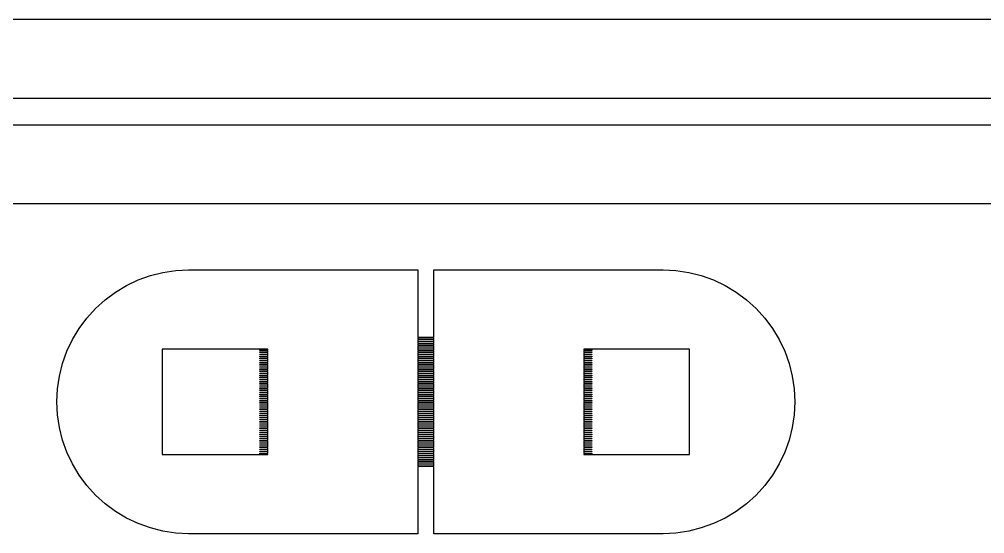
# Model space of a CAD drawing. Extents: x -16 to 132, y -40 to 113.
# Drawn here: x 19.72 to 38.45, y 66.47 to 76.44 of the extents above; entities that cross this region are included whole.
import ezdxf

# ---------------------------------------------------------------- set-up
doc = ezdxf.new("R2010")
doc.units = 0

msp = doc.modelspace()

# ---------------------------------------------------------------- linework, layer by layer
for p, q in [((-2.81215, 76.4393), (113.253, 76.4393)), ((111.719, 74.9054), (-1.27824, 74.9054)), ((-0.76694, 74.3941), (111.208, 74.3941)), ((109.674, 72.8602), (0.76694, 72.8602)), ((22.5098, 71.5329), (22.7579, 71.5697)), ((22.7579, 71.5697), (23.0085, 71.582)), ((23.0085, 71.582), (27.4568, 71.582)), ((27.4568, 71.582), (27.4568, 70.2782)), ((27.7636, 70.2782), (27.7636, 71.582)), ((27.7636, 71.582), (32.2119, 71.582)), ((32.2119, 71.582), (32.4625, 71.5697)), ((32.4625, 71.5697), (32.7106, 71.5329)), ((21.8034, 71.2801), (22.0302, 71.3874)), ((22.0302, 71.3874), (22.2664, 71.4719)), ((22.2664, 71.4719), (22.5098, 71.5329)), ((32.7106, 71.5329), (32.954, 71.4719)), ((32.954, 71.4719), (33.1902, 71.3874)), ((33.1902, 71.3874), (33.417, 71.2801)), ((21.5882, 71.1511), (21.8034, 71.2801)), ((33.417, 71.2801), (33.6322, 71.1511)), ((21.2008, 70.8332), (21.3867, 71.0017)), ((21.3867, 71.0017), (21.5882, 71.1511)), ((33.6322, 71.1511), (33.8337, 71.0017)), ((33.8337, 71.0017), (34.0196, 70.8332)), ((21.0323, 70.6473), (21.2008, 70.8332)), ((34.0196, 70.8332), (34.1881, 70.6473)), ((20.8829, 70.4458), (21.0323, 70.6473)), ((34.1881, 70.6473), (34.3375, 70.4458)), ((20.7539, 70.2306), (20.8829, 70.4458)), ((34.3375, 70.4458), (34.4665, 70.2306)), ((27.4568, 70.2782), (27.7636, 70.2782)), ((27.7636, 70.2679), (27.4568, 70.2679)), ((27.4568, 70.2679), (27.4568, 70.2373)), ((27.4568, 70.2373), (27.7636, 70.2373)), ((27.7636, 70.2373), (27.7636, 70.2679)), ((20.6466, 70.0038), (20.7539, 70.2306)), ((24.5424, 70.0481), (22.4972, 70.0481)), ((22.4972, 70.0481), (22.4972, 68.0029)), ((24.5424, 70.0327), (24.5424, 70.0481)), ((27.7636, 70.227), (27.4568, 70.227)), ((27.4568, 70.227), (27.4568, 70.1964)), ((27.4568, 70.1964), (27.7636, 70.1964)), ((27.7636, 70.1861), (27.4568, 70.1861)), ((27.4568, 70.1861), (27.4568, 70.1555)), ((27.4568, 70.1555), (27.7636, 70.1555)), ((27.7636, 70.1452), (27.4568, 70.1452)), ((27.4568, 70.1452), (27.4568, 70.1145)), ((27.4568, 70.1145), (27.7636, 70.1145)), ((27.7636, 70.1043), (27.4568, 70.1043)), ((27.4568, 70.1043), (27.4568, 70.0737)), ((27.4568, 70.0737), (27.7636, 70.0737)), ((27.7636, 70.0634), (27.4568, 70.0634)), ((27.4568, 70.0634), (27.4568, 70.0327)), ((27.7636, 70.1964), (27.7636, 70.227)), ((27.7636, 70.1555), (27.7636, 70.1861)), ((27.7636, 70.1145), (27.7636, 70.1452)), ((27.7636, 70.0737), (27.7636, 70.1043)), ((27.7636, 70.0327), (27.7636, 70.0634)), ((32.7232, 70.0481), (30.678, 70.0481)), ((30.678, 70.0481), (30.678, 70.0327)), ((32.7232, 68.0029), (32.7232, 70.0481)), ((34.4665, 70.2306), (34.5738, 70.0038)), ((20.5621, 69.7676), (20.6466, 70.0038)), ((24.389, 70.0225), (24.389, 70.0327)), ((24.389, 70.0327), (24.5424, 70.0327)), ((24.5424, 70.0225), (24.389, 70.0225)), ((24.389, 69.9816), (24.389, 69.9918)), ((24.389, 69.9918), (24.5424, 69.9918)), ((24.5424, 69.9816), (24.389, 69.9816)), ((24.389, 69.9407), (24.389, 69.9509)), ((24.389, 69.9509), (24.5424, 69.9509)), ((24.5424, 69.9407), (24.389, 69.9407)), ((24.389, 69.8998), (24.389, 69.91)), ((24.389, 69.91), (24.5424, 69.91)), ((24.5424, 69.8998), (24.389, 69.8998)), ((24.389, 69.8589), (24.389, 69.8691)), ((24.389, 69.8691), (24.5424, 69.8691)), ((24.5424, 69.9918), (24.5424, 70.0225)), ((24.5424, 69.9509), (24.5424, 69.9816)), ((24.5424, 69.91), (24.5424, 69.9407)), ((24.5424, 69.8691), (24.5424, 69.8998)), ((27.4568, 70.0327), (27.7636, 70.0327)), ((27.7636, 70.0225), (27.4568, 70.0225)), ((27.4568, 70.0225), (27.4568, 69.9918)), ((27.4568, 69.9918), (27.7636, 69.9918)), ((27.7636, 69.9816), (27.4568, 69.9816)), ((27.4568, 69.9816), (27.4568, 69.9509)), ((27.4568, 69.9509), (27.7636, 69.9509)), ((27.7636, 69.9407), (27.4568, 69.9407)), ((27.4568, 69.9407), (27.4568, 69.91)), ((27.4568, 69.91), (27.7636, 69.91)), ((27.7636, 69.8998), (27.4568, 69.8998)), ((27.4568, 69.8998), (27.4568, 69.8691)), ((27.4568, 69.8691), (27.7636, 69.8691)), ((27.7636, 69.9918), (27.7636, 70.0225)), ((27.7636, 69.9509), (27.7636, 69.9816)), ((27.7636, 69.91), (27.7636, 69.9407)), ((27.7636, 69.8691), (27.7636, 69.8998)), ((30.678, 70.0327), (30.8314, 70.0327)), ((30.8314, 70.0225), (30.678, 70.0225)), ((30.678, 70.0225), (30.678, 69.9918)), ((30.678, 69.9918), (30.8314, 69.9918)), ((30.8314, 69.9816), (30.678, 69.9816)), ((30.678, 69.9816), (30.678, 69.9509)), ((30.678, 69.9509), (30.8314, 69.9509)), ((30.8314, 69.9407), (30.678, 69.9407)), ((30.678, 69.9407), (30.678, 69.91)), ((30.678, 69.91), (30.8314, 69.91)), ((30.8314, 69.8998), (30.678, 69.8998)), ((30.678, 69.8998), (30.678, 69.8691)), ((30.678, 69.8691), (30.8314, 69.8691)), ((30.8314, 70.0327), (30.8314, 70.0225)), ((30.8314, 69.9918), (30.8314, 69.9816)), ((30.8314, 69.9509), (30.8314, 69.9407)), ((30.8314, 69.91), (30.8314, 69.8998)), ((30.8314, 69.8691), (30.8314, 69.8589)), ((34.5738, 70.0038), (34.6583, 69.7676)), ((20.5011, 69.5242), (20.5621, 69.7676)), ((24.5424, 69.8589), (24.389, 69.8589)), ((24.389, 69.818), (24.389, 69.8282)), ((24.389, 69.8282), (24.5424, 69.8282)), ((24.5424, 69.818), (24.389, 69.818)), ((24.389, 69.7771), (24.389, 69.7873)), ((24.389, 69.7873), (24.5424, 69.7873)), ((24.5424, 69.7771), (24.389, 69.7771)), ((24.389, 69.7362), (24.389, 69.7464)), ((24.389, 69.7464), (24.5424, 69.7464)), ((24.5424, 69.7362), (24.389, 69.7362)), ((24.389, 69.6953), (24.389, 69.7055)), ((24.389, 69.7055), (24.5424, 69.7055)), ((24.5424, 69.6953), (24.389, 69.6953)), ((24.5424, 69.8282), (24.5424, 69.8589)), ((24.5424, 69.7873), (24.5424, 69.818)), ((24.5424, 69.7464), (24.5424, 69.7771)), ((24.5424, 69.7055), (24.5424, 69.7362)), ((24.5424, 69.6646), (24.5424, 69.6953)), ((27.7636, 69.8589), (27.4568, 69.8589)), ((27.4568, 69.8589), (27.4568, 69.8282)), ((27.4568, 69.8282), (27.7636, 69.8282)), ((27.7636, 69.818), (27.4568, 69.818)), ((27.4568, 69.818), (27.4568, 69.7873)), ((27.4568, 69.7873), (27.7636, 69.7873)), ((27.7636, 69.7771), (27.4568, 69.7771)), ((27.4568, 69.7771), (27.4568, 69.7464)), ((27.4568, 69.7464), (27.7636, 69.7464)), ((27.7636, 69.7362), (27.4568, 69.7362)), ((27.4568, 69.7362), (27.4568, 69.7055)), ((27.4568, 69.7055), (27.7636, 69.7055)), ((27.7636, 69.6953), (27.4568, 69.6953)), ((27.4568, 69.6953), (27.4568, 69.6646)), ((27.7636, 69.8282), (27.7636, 69.8589)), ((27.7636, 69.7873), (27.7636, 69.818)), ((27.7636, 69.7464), (27.7636, 69.7771)), ((27.7636, 69.7055), (27.7636, 69.7362)), ((27.7636, 69.6646), (27.7636, 69.6953)), ((30.8314, 69.8589), (30.678, 69.8589)), ((30.678, 69.8589), (30.678, 69.8282)), ((30.678, 69.8282), (30.8314, 69.8282)), ((30.8314, 69.818), (30.678, 69.818)), ((30.678, 69.818), (30.678, 69.7873)), ((30.678, 69.7873), (30.8314, 69.7873)), ((30.8314, 69.7771), (30.678, 69.7771)), ((30.678, 69.7771), (30.678, 69.7464)), ((30.678, 69.7464), (30.8314, 69.7464)), ((30.8314, 69.7362), (30.678, 69.7362)), ((30.678, 69.7362), (30.678, 69.7055)), ((30.678, 69.7055), (30.8314, 69.7055)), ((30.8314, 69.6953), (30.678, 69.6953)), ((30.678, 69.6953), (30.678, 69.6646)), ((30.8314, 69.8282), (30.8314, 69.818)), ((30.8314, 69.7873), (30.8314, 69.7771)), ((30.8314, 69.7464), (30.8314, 69.7362)), ((30.8314, 69.7055), (30.8314, 69.6953)), ((34.6583, 69.7676), (34.7193, 69.5242)), ((20.4643, 69.2761), (20.5011, 69.5242)), ((24.389, 69.6544), (24.389, 69.6646)), ((24.389, 69.6646), (24.5424, 69.6646)), ((24.5424, 69.6544), (24.389, 69.6544)), ((24.389, 69.6135), (24.389, 69.6237)), ((24.389, 69.6237), (24.5424, 69.6237)), ((24.5424, 69.6135), (24.389, 69.6135)), ((24.389, 69.5726), (24.389, 69.5828)), ((24.389, 69.5828), (24.5424, 69.5828)), ((24.5424, 69.5726), (24.389, 69.5726)), ((24.389, 69.5317), (24.389, 69.5419)), ((24.389, 69.5419), (24.5424, 69.5419)), ((24.5424, 69.5317), (24.389, 69.5317)), ((24.389, 69.4908), (24.389, 69.501)), ((24.389, 69.501), (24.5424, 69.501)), ((24.5424, 69.4908), (24.389, 69.4908)), ((24.5424, 69.6237), (24.5424, 69.6544)), ((24.5424, 69.5828), (24.5424, 69.6135)), ((24.5424, 69.5419), (24.5424, 69.5726)), ((24.5424, 69.501), (24.5424, 69.5317)), ((24.5424, 69.4601), (24.5424, 69.4908)), ((27.4568, 69.6646), (27.7636, 69.6646)), ((27.7636, 69.6544), (27.4568, 69.6544)), ((27.4568, 69.6544), (27.4568, 69.6237)), ((27.4568, 69.6237), (27.7636, 69.6237)), ((27.7636, 69.6135), (27.4568, 69.6135)), ((27.4568, 69.6135), (27.4568, 69.5828)), ((27.4568, 69.5828), (27.7636, 69.5828)), ((27.7636, 69.5726), (27.4568, 69.5726)), ((27.4568, 69.5726), (27.4568, 69.5419)), ((27.4568, 69.5419), (27.7636, 69.5419)), ((27.7636, 69.5317), (27.4568, 69.5317)), ((27.4568, 69.5317), (27.4568, 69.501)), ((27.4568, 69.501), (27.7636, 69.501)), ((27.7636, 69.4908), (27.4568, 69.4908)), ((27.4568, 69.4908), (27.4568, 69.4601)), ((27.7636, 69.6237), (27.7636, 69.6544)), ((27.7636, 69.5828), (27.7636, 69.6135)), ((27.7636, 69.5419), (27.7636, 69.5726)), ((27.7636, 69.501), (27.7636, 69.5317)), ((27.7636, 69.4601), (27.7636, 69.4908)), ((30.678, 69.6646), (30.8314, 69.6646)), ((30.8314, 69.6544), (30.678, 69.6544)), ((30.678, 69.6544), (30.678, 69.6237)), ((30.678, 69.6237), (30.8314, 69.6237)), ((30.8314, 69.6135), (30.678, 69.6135)), ((30.678, 69.6135), (30.678, 69.5828)), ((30.678, 69.5828), (30.8314, 69.5828)), ((30.8314, 69.5726), (30.678, 69.5726)), ((30.678, 69.5726), (30.678, 69.5419)), ((30.678, 69.5419), (30.8314, 69.5419)), ((30.8314, 69.5317), (30.678, 69.5317)), ((30.678, 69.5317), (30.678, 69.501)), ((30.678, 69.501), (30.8314, 69.501)), ((30.8314, 69.4908), (30.678, 69.4908)), ((30.678, 69.4908), (30.678, 69.4601)), ((30.8314, 69.6646), (30.8314, 69.6544)), ((30.8314, 69.6237), (30.8314, 69.6135)), ((30.8314, 69.5828), (30.8314, 69.5726)), ((30.8314, 69.5419), (30.8314, 69.5317)), ((30.8314, 69.501), (30.8314, 69.4908)), ((34.7193, 69.5242), (34.7561, 69.2761)), ((24.389, 69.4499), (24.389, 69.4601)), ((24.389, 69.4601), (24.5424, 69.4601)), ((24.5424, 69.4499), (24.389, 69.4499)), ((24.389, 69.409), (24.389, 69.4192)), ((24.389, 69.4192), (24.5424, 69.4192)), ((24.5424, 69.409), (24.389, 69.409)), ((24.389, 69.3681), (24.389, 69.3783)), ((24.389, 69.3783), (24.5424, 69.3783)), ((24.5424, 69.3681), (24.389, 69.3681)), ((24.389, 69.3272), (24.389, 69.3374)), ((24.389, 69.3374), (24.5424, 69.3374)), ((24.5424, 69.3272), (24.389, 69.3272)), ((24.5424, 69.4192), (24.5424, 69.4499)), ((24.5424, 69.3783), (24.5424, 69.409)), ((24.5424, 69.3374), (24.5424, 69.3681)), ((24.5424, 69.2965), (24.5424, 69.3272)), ((27.4568, 69.4601), (27.7636, 69.4601)), ((27.7636, 69.4499), (27.4568, 69.4499)), ((27.4568, 69.4499), (27.4568, 69.4192)), ((27.4568, 69.4192), (27.7636, 69.4192)), ((27.7636, 69.409), (27.4568, 69.409)), ((27.4568, 69.409), (27.4568, 69.3783)), ((27.4568, 69.3783), (27.7636, 69.3783)), ((27.7636, 69.3681), (27.4568, 69.3681)), ((27.4568, 69.3681), (27.4568, 69.3374)), ((27.4568, 69.3374), (27.7636, 69.3374)), ((27.7636, 69.3272), (27.4568, 69.3272)), ((27.4568, 69.3272), (27.4568, 69.2965)), ((27.7636, 69.4192), (27.7636, 69.4499)), ((27.7636, 69.3783), (27.7636, 69.409)), ((27.7636, 69.3374), (27.7636, 69.3681)), ((27.7636, 69.2965), (27.7636, 69.3272)), ((30.678, 69.4601), (30.8314, 69.4601)), ((30.8314, 69.4499), (30.678, 69.4499)), ((30.678, 69.4499), (30.678, 69.4192)), ((30.678, 69.4192), (30.8314, 69.4192)), ((30.8314, 69.409), (30.678, 69.409)), ((30.678, 69.409), (30.678, 69.3783)), ((30.678, 69.3783), (30.8314, 69.3783)), ((30.8314, 69.3681), (30.678, 69.3681)), ((30.678, 69.3681), (30.678, 69.3374)), ((30.678, 69.3374), (30.8314, 69.3374)), ((30.8314, 69.3272), (30.678, 69.3272)), ((30.678, 69.3272), (30.678, 69.2965)), ((30.8314, 69.4601), (30.8314, 69.4499)), ((30.8314, 69.4192), (30.8314, 69.409)), ((30.8314, 69.3783), (30.8314, 69.3681)), ((30.8314, 69.3374), (30.8314, 69.3272)), ((20.452, 69.0255), (20.4643, 69.2761)), ((24.389, 69.2862), (24.389, 69.2965)), ((24.389, 69.2965), (24.5424, 69.2965)), ((24.5424, 69.2862), (24.389, 69.2862)), ((24.389, 69.2453), (24.389, 69.2556)), ((24.389, 69.2556), (24.5424, 69.2556)), ((24.5424, 69.2453), (24.389, 69.2453)), ((24.389, 69.2044), (24.389, 69.2147)), ((24.389, 69.2147), (24.5424, 69.2147)), ((24.5424, 69.2044), (24.389, 69.2044)), ((24.389, 69.1635), (24.389, 69.1738)), ((24.389, 69.1738), (24.5424, 69.1738)), ((24.5424, 69.1635), (24.389, 69.1635)), ((24.389, 69.1226), (24.389, 69.1329)), ((24.389, 69.1329), (24.5424, 69.1329)), ((24.5424, 69.1226), (24.389, 69.1226)), ((24.5424, 69.2556), (24.5424, 69.2862)), ((24.5424, 69.2147), (24.5424, 69.2453)), ((24.5424, 69.1738), (24.5424, 69.2044)), ((24.5424, 69.1329), (24.5424, 69.1635)), ((24.5424, 69.0919), (24.5424, 69.1226)), ((27.4568, 69.2965), (27.7636, 69.2965)), ((27.7636, 69.2862), (27.4568, 69.2862)), ((27.4568, 69.2862), (27.4568, 69.2556)), ((27.4568, 69.2556), (27.7636, 69.2556)), ((27.7636, 69.2453), (27.4568, 69.2453)), ((27.4568, 69.2453), (27.4568, 69.2147)), ((27.4568, 69.2147), (27.7636, 69.2147)), ((27.7636, 69.2044), (27.4568, 69.2044)), ((27.4568, 69.2044), (27.4568, 69.1738)), ((27.4568, 69.1738), (27.7636, 69.1738)), ((27.7636, 69.1635), (27.4568, 69.1635)), ((27.4568, 69.1635), (27.4568, 69.1329)), ((27.4568, 69.1329), (27.7636, 69.1329)), ((27.7636, 69.1226), (27.4568, 69.1226)), ((27.4568, 69.1226), (27.4568, 69.0919)), ((27.7636, 69.2556), (27.7636, 69.2862)), ((27.7636, 69.2147), (27.7636, 69.2453)), ((27.7636, 69.1738), (27.7636, 69.2044)), ((27.7636, 69.1329), (27.7636, 69.1635)), ((27.7636, 69.0919), (27.7636, 69.1226)), ((30.678, 69.2965), (30.8314, 69.2965)), ((30.8314, 69.2862), (30.678, 69.2862)), ((30.678, 69.2862), (30.678, 69.2556)), ((30.678, 69.2556), (30.8314, 69.2556)), ((30.8314, 69.2453), (30.678, 69.2453)), ((30.678, 69.2453), (30.678, 69.2147)), ((30.678, 69.2147), (30.8314, 69.2147)), ((30.8314, 69.2044), (30.678, 69.2044)), ((30.678, 69.2044), (30.678, 69.1738)), ((30.678, 69.1738), (30.8314, 69.1738)), ((30.8314, 69.1635), (30.678, 69.1635)), ((30.678, 69.1635), (30.678, 69.1329)), ((30.678, 69.1329), (30.8314, 69.1329)), ((30.8314, 69.1226), (30.678, 69.1226)), ((30.678, 69.1226), (30.678, 69.0919)), ((30.8314, 69.2965), (30.8314, 69.2862)), ((30.8314, 69.2556), (30.8314, 69.2453)), ((30.8314, 69.2147), (30.8314, 69.2044)), ((30.8314, 69.1738), (30.8314, 69.1635)), ((30.8314, 69.1329), (30.8314, 69.1226)), ((34.7561, 69.2761), (34.7684, 69.0255)), ((20.4643, 68.7749), (20.452, 69.0255)), ((24.389, 69.0817), (24.389, 69.0919)), ((24.389, 69.0919), (24.5424, 69.0919)), ((24.5424, 69.0817), (24.389, 69.0817)), ((24.389, 69.0408), (24.389, 69.0511)), ((24.389, 69.0511), (24.5424, 69.0511)), ((24.5424, 69.0408), (24.389, 69.0408)), ((24.389, 68.9999), (24.389, 69.0101)), ((24.389, 69.0101), (24.5424, 69.0101)), ((24.5424, 68.9999), (24.389, 68.9999)), ((24.389, 68.959), (24.389, 68.9693)), ((24.389, 68.9693), (24.5424, 68.9693)), ((24.5424, 68.959), (24.389, 68.959)), ((24.389, 68.9181), (24.389, 68.9284)), ((24.389, 68.9284), (24.5424, 68.9284)), ((24.5424, 69.0511), (24.5424, 69.0817)), ((24.5424, 69.0101), (24.5424, 69.0408)), ((24.5424, 68.9693), (24.5424, 68.9999)), ((24.5424, 68.9284), (24.5424, 68.959)), ((27.4568, 69.0919), (27.7636, 69.0919)), ((27.7636, 69.0817), (27.4568, 69.0817)), ((27.4568, 69.0817), (27.4568, 69.0511)), ((27.4568, 69.0511), (27.7636, 69.0511)), ((27.7636, 69.0408), (27.4568, 69.0408)), ((27.4568, 69.0408), (27.4568, 69.0101)), ((27.4568, 69.0101), (27.7636, 69.0101)), ((27.7636, 68.9999), (27.4568, 68.9999)), ((27.4568, 68.9999), (27.4568, 68.9693)), ((27.4568, 68.9693), (27.7636, 68.9693)), ((27.7636, 68.959), (27.4568, 68.959)), ((27.4568, 68.959), (27.4568, 68.9284)), ((27.4568, 68.9284), (27.7636, 68.9284)), ((27.7636, 69.0511), (27.7636, 69.0817)), ((27.7636, 69.0101), (27.7636, 69.0408)), ((27.7636, 68.9693), (27.7636, 68.9999)), ((27.7636, 68.9284), (27.7636, 68.959)), ((30.678, 69.0919), (30.8314, 69.0919)), ((30.8314, 69.0817), (30.678, 69.0817)), ((30.678, 69.0817), (30.678, 69.0511)), ((30.678, 69.0511), (30.8314, 69.0511)), ((30.8314, 69.0408), (30.678, 69.0408)), ((30.678, 69.0408), (30.678, 69.0101)), ((30.678, 69.0101), (30.8314, 69.0101)), ((30.8314, 68.9999), (30.678, 68.9999)), ((30.678, 68.9999), (30.678, 68.9693)), ((30.678, 68.9693), (30.8314, 68.9693)), ((30.8314, 68.959), (30.678, 68.959)), ((30.678, 68.959), (30.678, 68.9284)), ((30.678, 68.9284), (30.8314, 68.9284)), ((30.8314, 69.0919), (30.8314, 69.0817)), ((30.8314, 69.0511), (30.8314, 69.0408)), ((30.8314, 69.0101), (30.8314, 68.9999)), ((30.8314, 68.9693), (30.8314, 68.959)), ((30.8314, 68.9284), (30.8314, 68.9181)), ((34.7684, 69.0255), (34.7561, 68.7749)), ((20.5011, 68.5267), (20.4643, 68.7749)), ((24.5424, 68.9181), (24.389, 68.9181)), ((24.389, 68.8772), (24.389, 68.8875)), ((24.389, 68.8875), (24.5424, 68.8875)), ((24.5424, 68.8772), (24.389, 68.8772)), ((24.389, 68.8363), (24.389, 68.8465)), ((24.389, 68.8465), (24.5424, 68.8465)), ((24.5424, 68.8363), (24.389, 68.8363)), ((24.389, 68.7954), (24.389, 68.8056)), ((24.389, 68.8056), (24.5424, 68.8056)), ((24.5424, 68.7954), (24.389, 68.7954)), ((24.389, 68.7545), (24.389, 68.7647)), ((24.389, 68.7647), (24.5424, 68.7647)), ((24.5424, 68.7545), (24.389, 68.7545)), ((24.5424, 68.8875), (24.5424, 68.9181)), ((24.5424, 68.8465), (24.5424, 68.8772)), ((24.5424, 68.8056), (24.5424, 68.8363)), ((24.5424, 68.7647), (24.5424, 68.7954)), ((24.5424, 68.7238), (24.5424, 68.7545)), ((27.7636, 68.9181), (27.4568, 68.9181)), ((27.4568, 68.9181), (27.4568, 68.8875)), ((27.4568, 68.8875), (27.7636, 68.8875)), ((27.7636, 68.8772), (27.4568, 68.8772)), ((27.4568, 68.8772), (27.4568, 68.8465)), ((27.4568, 68.8465), (27.7636, 68.8465)), ((27.7636, 68.8363), (27.4568, 68.8363)), ((27.4568, 68.8363), (27.4568, 68.8056)), ((27.4568, 68.8056), (27.7636, 68.8056)), ((27.7636, 68.7954), (27.4568, 68.7954)), ((27.4568, 68.7954), (27.4568, 68.7647)), ((27.4568, 68.7647), (27.7636, 68.7647)), ((27.7636, 68.7545), (27.4568, 68.7545)), ((27.4568, 68.7545), (27.4568, 68.7238)), ((27.7636, 68.8875), (27.7636, 68.9181)), ((27.7636, 68.8465), (27.7636, 68.8772)), ((27.7636, 68.8056), (27.7636, 68.8363)), ((27.7636, 68.7647), (27.7636, 68.7954)), ((27.7636, 68.7238), (27.7636, 68.7545)), ((30.8314, 68.9181), (30.678, 68.9181)), ((30.678, 68.9181), (30.678, 68.8875)), ((30.678, 68.8875), (30.8314, 68.8875)), ((30.8314, 68.8772), (30.678, 68.8772)), ((30.678, 68.8772), (30.678, 68.8465)), ((30.678, 68.8465), (30.8314, 68.8465)), ((30.8314, 68.8363), (30.678, 68.8363)), ((30.678, 68.8363), (30.678, 68.8056)), ((30.678, 68.8056), (30.8314, 68.8056)), ((30.8314, 68.7954), (30.678, 68.7954)), ((30.678, 68.7954), (30.678, 68.7647)), ((30.678, 68.7647), (30.8314, 68.7647)), ((30.8314, 68.7545), (30.678, 68.7545)), ((30.678, 68.7545), (30.678, 68.7238)), ((30.8314, 68.8875), (30.8314, 68.8772)), ((30.8314, 68.8465), (30.8314, 68.8363)), ((30.8314, 68.8056), (30.8314, 68.7954)), ((30.8314, 68.7647), (30.8314, 68.7545)), ((34.7561, 68.7749), (34.7193, 68.5267)), ((24.389, 68.7136), (24.389, 68.7238)), ((24.389, 68.7238), (24.5424, 68.7238)), ((24.5424, 68.7136), (24.389, 68.7136)), ((24.389, 68.6727), (24.389, 68.6829)), ((24.389, 68.6829), (24.5424, 68.6829)), ((24.5424, 68.6727), (24.389, 68.6727)), ((24.389, 68.6318), (24.389, 68.642)), ((24.389, 68.642), (24.5424, 68.642)), ((24.5424, 68.6318), (24.389, 68.6318)), ((24.389, 68.5909), (24.389, 68.6011)), ((24.389, 68.6011), (24.5424, 68.6011)), ((24.5424, 68.5909), (24.389, 68.5909)), ((24.389, 68.55), (24.389, 68.5602)), ((24.389, 68.5602), (24.5424, 68.5602)), ((24.5424, 68.55), (24.389, 68.55)), ((24.5424, 68.6829), (24.5424, 68.7136)), ((24.5424, 68.642), (24.5424, 68.6727)), ((24.5424, 68.6011), (24.5424, 68.6318)), ((24.5424, 68.5602), (24.5424, 68.5909)), ((24.5424, 68.5193), (24.5424, 68.55)), ((27.4568, 68.7238), (27.7636, 68.7238)), ((27.7636, 68.7136), (27.4568, 68.7136)), ((27.4568, 68.7136), (27.4568, 68.6829)), ((27.4568, 68.6829), (27.7636, 68.6829)), ((27.7636, 68.6727), (27.4568, 68.6727)), ((27.4568, 68.6727), (27.4568, 68.642)), ((27.4568, 68.642), (27.7636, 68.642)), ((27.7636, 68.6318), (27.4568, 68.6318)), ((27.4568, 68.6318), (27.4568, 68.6011)), ((27.4568, 68.6011), (27.7636, 68.6011)), ((27.7636, 68.5909), (27.4568, 68.5909)), ((27.4568, 68.5909), (27.4568, 68.5602)), ((27.4568, 68.5602), (27.7636, 68.5602)), ((27.7636, 68.55), (27.4568, 68.55)), ((27.4568, 68.55), (27.4568, 68.5193)), ((27.7636, 68.6829), (27.7636, 68.7136)), ((27.7636, 68.642), (27.7636, 68.6727)), ((27.7636, 68.6011), (27.7636, 68.6318)), ((27.7636, 68.5602), (27.7636, 68.5909)), ((27.7636, 68.5193), (27.7636, 68.55)), ((30.678, 68.7238), (30.8314, 68.7238)), ((30.8314, 68.7136), (30.678, 68.7136)), ((30.678, 68.7136), (30.678, 68.6829)), ((30.678, 68.6829), (30.8314, 68.6829)), ((30.8314, 68.6727), (30.678, 68.6727)), ((30.678, 68.6727), (30.678, 68.642)), ((30.678, 68.642), (30.8314, 68.642)), ((30.8314, 68.6318), (30.678, 68.6318)), ((30.678, 68.6318), (30.678, 68.6011)), ((30.678, 68.6011), (30.8314, 68.6011)), ((30.8314, 68.5909), (30.678, 68.5909)), ((30.678, 68.5909), (30.678, 68.5602)), ((30.678, 68.5602), (30.8314, 68.5602)), ((30.8314, 68.55), (30.678, 68.55)), ((30.678, 68.55), (30.678, 68.5193)), ((30.8314, 68.7238), (30.8314, 68.7136)), ((30.8314, 68.6829), (30.8314, 68.6727)), ((30.8314, 68.642), (30.8314, 68.6318)), ((30.8314, 68.6011), (30.8314, 68.5909)), ((30.8314, 68.5602), (30.8314, 68.55)), ((20.5621, 68.2834), (20.5011, 68.5267)), ((24.389, 68.5091), (24.389, 68.5193)), ((24.389, 68.5193), (24.5424, 68.5193)), ((24.5424, 68.5091), (24.389, 68.5091)), ((24.389, 68.4682), (24.389, 68.4784)), ((24.389, 68.4784), (24.5424, 68.4784)), ((24.5424, 68.4682), (24.389, 68.4682)), ((24.389, 68.4273), (24.389, 68.4375)), ((24.389, 68.4375), (24.5424, 68.4375)), ((24.5424, 68.4273), (24.389, 68.4273)), ((24.389, 68.3864), (24.389, 68.3966)), ((24.389, 68.3966), (24.5424, 68.3966)), ((24.5424, 68.3864), (24.389, 68.3864)), ((24.5424, 68.4784), (24.5424, 68.5091)), ((24.5424, 68.4375), (24.5424, 68.4682)), ((24.5424, 68.3966), (24.5424, 68.4273)), ((24.5424, 68.3557), (24.5424, 68.3864)), ((27.4568, 68.5193), (27.7636, 68.5193)), ((27.7636, 68.5091), (27.4568, 68.5091)), ((27.4568, 68.5091), (27.4568, 68.4784)), ((27.4568, 68.4784), (27.7636, 68.4784)), ((27.7636, 68.4682), (27.4568, 68.4682)), ((27.4568, 68.4682), (27.4568, 68.4375)), ((27.4568, 68.4375), (27.7636, 68.4375)), ((27.7636, 68.4273), (27.4568, 68.4273)), ((27.4568, 68.4273), (27.4568, 68.3966)), ((27.4568, 68.3966), (27.7636, 68.3966)), ((27.7636, 68.3864), (27.4568, 68.3864)), ((27.4568, 68.3864), (27.4568, 68.3557)), ((27.7636, 68.4784), (27.7636, 68.5091)), ((27.7636, 68.4375), (27.7636, 68.4682)), ((27.7636, 68.3966), (27.7636, 68.4273)), ((27.7636, 68.3557), (27.7636, 68.3864)), ((30.678, 68.5193), (30.8314, 68.5193)), ((30.8314, 68.5091), (30.678, 68.5091)), ((30.678, 68.5091), (30.678, 68.4784)), ((30.678, 68.4784), (30.8314, 68.4784)), ((30.8314, 68.4682), (30.678, 68.4682)), ((30.678, 68.4682), (30.678, 68.4375)), ((30.678, 68.4375), (30.8314, 68.4375)), ((30.8314, 68.4273), (30.678, 68.4273)), ((30.678, 68.4273), (30.678, 68.3966)), ((30.678, 68.3966), (30.8314, 68.3966)), ((30.8314, 68.3864), (30.678, 68.3864)), ((30.678, 68.3864), (30.678, 68.3557)), ((30.8314, 68.5193), (30.8314, 68.5091)), ((30.8314, 68.4784), (30.8314, 68.4682)), ((30.8314, 68.4375), (30.8314, 68.4273)), ((30.8314, 68.3966), (30.8314, 68.3864)), ((34.7193, 68.5267), (34.6583, 68.2834)), ((20.6466, 68.0472), (20.5621, 68.2834)), ((24.389, 68.3455), (24.389, 68.3557)), ((24.389, 68.3557), (24.5424, 68.3557)), ((24.5424, 68.3455), (24.389, 68.3455)), ((24.389, 68.3046), (24.389, 68.3148)), ((24.389, 68.3148), (24.5424, 68.3148)), ((24.5424, 68.3046), (24.389, 68.3046)), ((24.389, 68.2637), (24.389, 68.2739)), ((24.389, 68.2739), (24.5424, 68.2739)), ((24.5424, 68.2637), (24.389, 68.2637)), ((24.389, 68.2228), (24.389, 68.233)), ((24.389, 68.233), (24.5424, 68.233)), ((24.5424, 68.2228), (24.389, 68.2228)), ((24.389, 68.1819), (24.389, 68.1921)), ((24.389, 68.1921), (24.5424, 68.1921)), ((24.5424, 68.1819), (24.389, 68.1819)), ((24.5424, 68.3148), (24.5424, 68.3455)), ((24.5424, 68.2739), (24.5424, 68.3046)), ((24.5424, 68.233), (24.5424, 68.2637)), ((24.5424, 68.1921), (24.5424, 68.2228)), ((24.5424, 68.1512), (24.5424, 68.1819)), ((27.4568, 68.3557), (27.7636, 68.3557)), ((27.7636, 68.3455), (27.4568, 68.3455)), ((27.4568, 68.3455), (27.4568, 68.3148)), ((27.4568, 68.3148), (27.7636, 68.3148)), ((27.7636, 68.3046), (27.4568, 68.3046)), ((27.4568, 68.3046), (27.4568, 68.2739)), ((27.4568, 68.2739), (27.7636, 68.2739)), ((27.7636, 68.2637), (27.4568, 68.2637)), ((27.4568, 68.2637), (27.4568, 68.233)), ((27.4568, 68.233), (27.7636, 68.233)), ((27.7636, 68.2228), (27.4568, 68.2228)), ((27.4568, 68.2228), (27.4568, 68.1921)), ((27.4568, 68.1921), (27.7636, 68.1921)), ((27.7636, 68.1819), (27.4568, 68.1819)), ((27.4568, 68.1819), (27.4568, 68.1512)), ((27.7636, 68.3148), (27.7636, 68.3455)), ((27.7636, 68.2739), (27.7636, 68.3046)), ((27.7636, 68.233), (27.7636, 68.2637)), ((27.7636, 68.1921), (27.7636, 68.2228)), ((27.7636, 68.1512), (27.7636, 68.1819)), ((30.678, 68.3557), (30.8314, 68.3557)), ((30.8314, 68.3455), (30.678, 68.3455)), ((30.678, 68.3455), (30.678, 68.3148)), ((30.678, 68.3148), (30.8314, 68.3148)), ((30.8314, 68.3046), (30.678, 68.3046)), ((30.678, 68.3046), (30.678, 68.2739)), ((30.678, 68.2739), (30.8314, 68.2739)), ((30.8314, 68.2637), (30.678, 68.2637)), ((30.678, 68.2637), (30.678, 68.233)), ((30.678, 68.233), (30.8314, 68.233)), ((30.8314, 68.2228), (30.678, 68.2228)), ((30.678, 68.2228), (30.678, 68.1921)), ((30.678, 68.1921), (30.8314, 68.1921)), ((30.8314, 68.1819), (30.678, 68.1819)), ((30.678, 68.1819), (30.678, 68.1512)), ((30.8314, 68.3557), (30.8314, 68.3455)), ((30.8314, 68.3148), (30.8314, 68.3046)), ((30.8314, 68.2739), (30.8314, 68.2637)), ((30.8314, 68.233), (30.8314, 68.2228)), ((30.8314, 68.1921), (30.8314, 68.1819)), ((34.6583, 68.2834), (34.5738, 68.0472)), ((20.7539, 67.8204), (20.6466, 68.0472)), ((22.4972, 68.0029), (24.5424, 68.0029)), ((24.389, 68.141), (24.389, 68.1512)), ((24.389, 68.1512), (24.5424, 68.1512)), ((24.5424, 68.141), (24.389, 68.141)), ((24.389, 68.1), (24.389, 68.1103)), ((24.389, 68.1103), (24.5424, 68.1103)), ((24.5424, 68.1), (24.389, 68.1)), ((24.389, 68.0591), (24.389, 68.0694)), ((24.389, 68.0694), (24.5424, 68.0694)), ((24.5424, 68.0591), (24.389, 68.0591)), ((24.389, 68.0182), (24.389, 68.0285)), ((24.389, 68.0285), (24.5424, 68.0285)), ((24.5424, 68.0182), (24.389, 68.0182)), ((24.5424, 68.1103), (24.5424, 68.141)), ((24.5424, 68.0694), (24.5424, 68.1)), ((24.5424, 68.0285), (24.5424, 68.0591)), ((24.5424, 68.0029), (24.5424, 68.0182)), ((27.4568, 68.1512), (27.7636, 68.1512)), ((27.7636, 68.141), (27.4568, 68.141)), ((27.4568, 68.141), (27.4568, 68.1103)), ((27.4568, 68.1103), (27.7636, 68.1103)), ((27.7636, 68.1), (27.4568, 68.1)), ((27.4568, 68.1), (27.4568, 68.0694)), ((27.4568, 68.0694), (27.7636, 68.0694)), ((27.7636, 68.0591), (27.4568, 68.0591)), ((27.4568, 68.0591), (27.4568, 68.0285)), ((27.4568, 68.0285), (27.7636, 68.0285)), ((27.7636, 68.0182), (27.4568, 68.0182)), ((27.4568, 68.0182), (27.4568, 67.9875)), ((27.4568, 67.9875), (27.7636, 67.9875)), ((27.7636, 68.1103), (27.7636, 68.141)), ((27.7636, 68.0694), (27.7636, 68.1)), ((27.7636, 68.0285), (27.7636, 68.0591)), ((27.7636, 67.9875), (27.7636, 68.0182)), ((30.678, 68.1512), (30.8314, 68.1512)), ((30.8314, 68.141), (30.678, 68.141)), ((30.678, 68.141), (30.678, 68.1103)), ((30.678, 68.1103), (30.8314, 68.1103)), ((30.8314, 68.1), (30.678, 68.1)), ((30.678, 68.1), (30.678, 68.0694)), ((30.678, 68.0694), (30.8314, 68.0694)), ((30.8314, 68.0591), (30.678, 68.0591)), ((30.678, 68.0591), (30.678, 68.0285)), ((30.678, 68.0285), (30.8314, 68.0285)), ((30.8314, 68.0182), (30.678, 68.0182)), ((30.678, 68.0182), (30.678, 68.0029)), ((30.678, 68.0029), (32.7232, 68.0029)), ((30.8314, 68.1512), (30.8314, 68.141)), ((30.8314, 68.1103), (30.8314, 68.1)), ((30.8314, 68.0694), (30.8314, 68.0591)), ((30.8314, 68.0285), (30.8314, 68.0182)), ((34.5738, 68.0472), (34.4665, 67.8204)), ((20.8829, 67.6052), (20.7539, 67.8204)), ((27.7636, 67.9773), (27.4568, 67.9773)), ((27.4568, 67.9773), (27.4568, 67.9467)), ((27.4568, 67.9467), (27.7636, 67.9467)), ((27.7636, 67.9364), (27.4568, 67.9364)), ((27.4568, 67.9364), (27.4568, 67.9058)), ((27.4568, 67.9058), (27.7636, 67.9058)), ((27.7636, 67.8955), (27.4568, 67.8955)), ((27.4568, 67.8955), (27.4568, 67.8649)), ((27.4568, 67.8649), (27.7636, 67.8649)), ((27.7636, 67.8546), (27.4568, 67.8546)), ((27.4568, 67.8546), (27.4568, 67.8239)), ((27.4568, 67.8239), (27.7636, 67.8239)), ((27.7636, 67.8137), (27.4568, 67.8137)), ((27.4568, 67.8137), (27.4568, 67.783)), ((27.7636, 67.9467), (27.7636, 67.9773)), ((27.7636, 67.9058), (27.7636, 67.9364)), ((27.7636, 67.8649), (27.7636, 67.8955)), ((27.7636, 67.8239), (27.7636, 67.8546)), ((27.7636, 67.783), (27.7636, 67.8137)), ((34.4665, 67.8204), (34.3375, 67.6052)), ((27.4568, 67.783), (27.7636, 67.783)), ((27.7636, 67.7728), (27.4568, 67.7728)), ((27.4568, 67.7728), (27.4568, 66.469)), ((27.7636, 66.469), (27.7636, 67.7728)), ((21.0323, 67.4037), (20.8829, 67.6052)), ((34.3375, 67.6052), (34.1881, 67.4037)), ((21.2008, 67.2178), (21.0323, 67.4037)), ((34.1881, 67.4037), (34.0196, 67.2178)), ((21.3867, 67.0493), (21.2008, 67.2178)), ((34.0196, 67.2178), (33.8337, 67.0493)), ((21.5882, 66.8999), (21.3867, 67.0493)), ((21.8034, 66.7709), (21.5882, 66.8999)), ((33.6322, 66.8999), (33.417, 66.7709)), ((33.8337, 67.0493), (33.6322, 66.8999)), ((22.0302, 66.6636), (21.8034, 66.7709)), ((33.417, 66.7709), (33.1902, 66.6636)), ((22.2664, 66.5791), (22.0302, 66.6636)), ((22.5098, 66.5181), (22.2664, 66.5791)), ((22.7579, 66.4813), (22.5098, 66.5181)), ((32.7106, 66.5181), (32.4625, 66.4813)), ((32.954, 66.5791), (32.7106, 66.5181)), ((33.1902, 66.6636), (32.954, 66.5791)), ((23.0085, 66.469), (22.7579, 66.4813)), ((27.4568, 66.469), (23.0085, 66.469)), ((32.2119, 66.469), (27.7636, 66.469)), ((32.4625, 66.4813), (32.2119, 66.469))]:
    msp.add_line(p, q)

doc.saveas('drawing.dxf')
